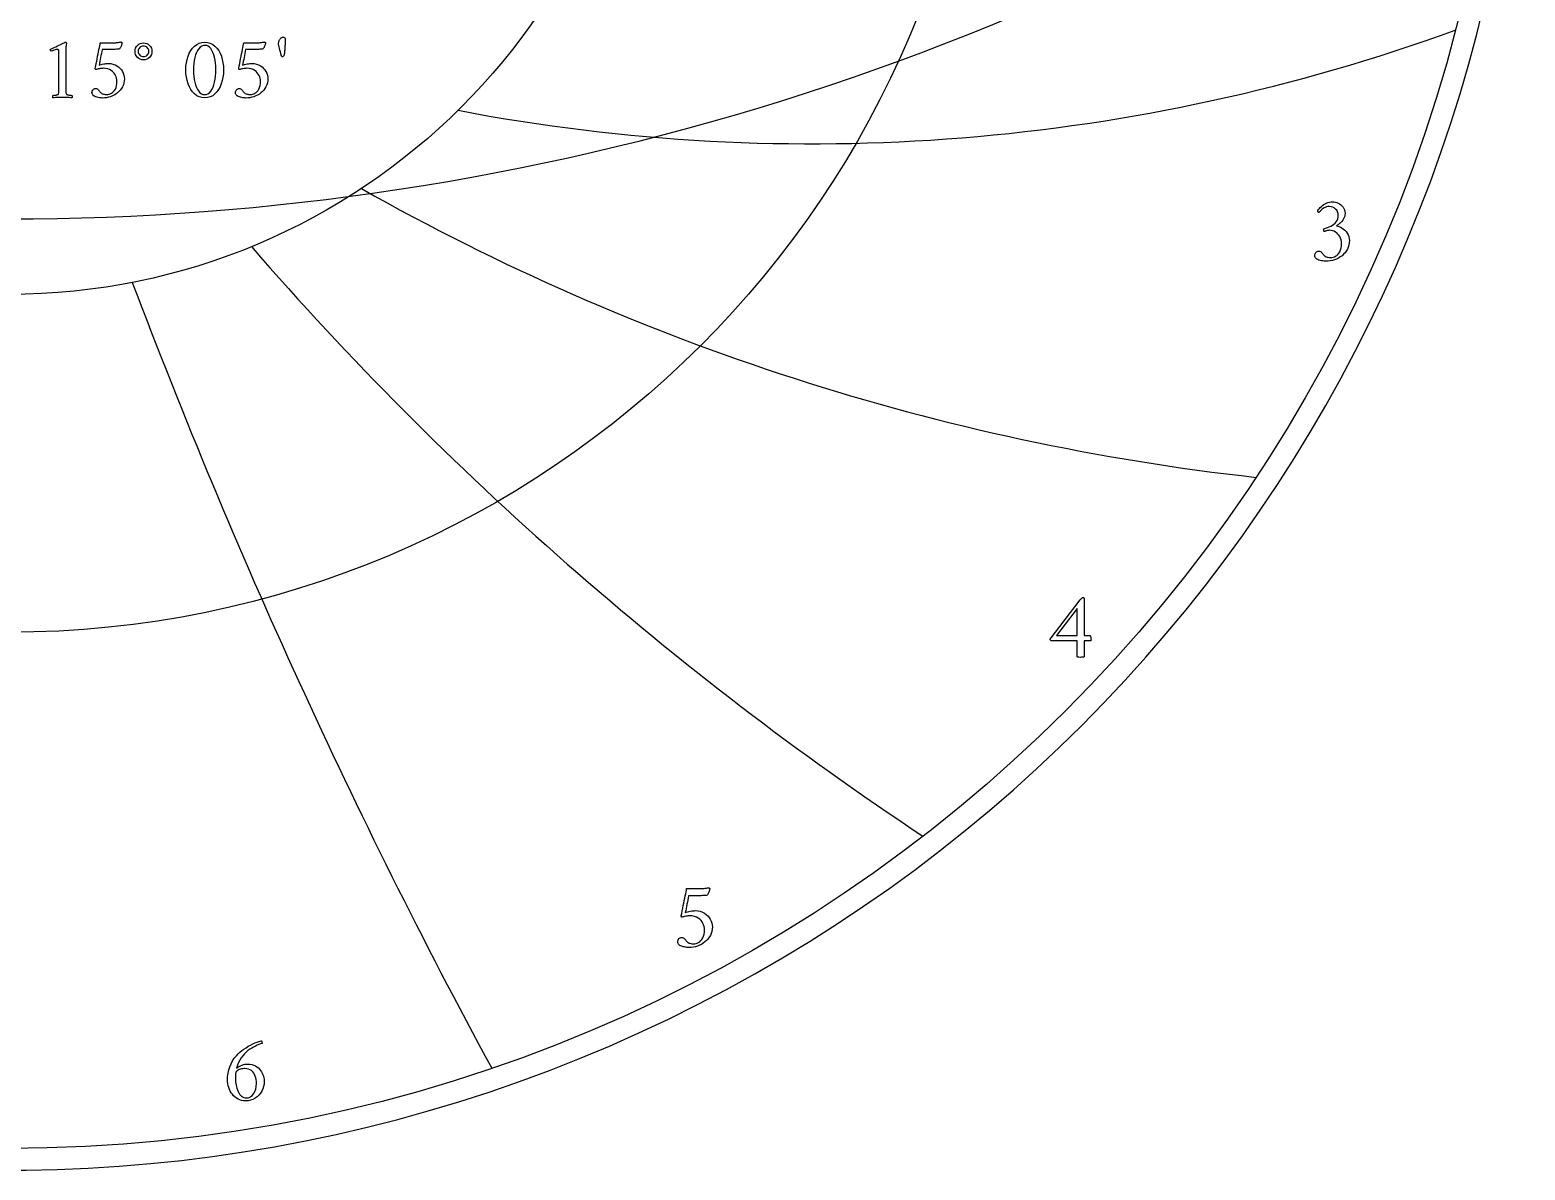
# Model space of a CAD drawing. Header units: millimetres. Extents: x -71 to 71, y -71 to 73.
# Drawn here: x 1 to 71.2, y -71.2 to -17.6 of the extents above; entities that cross this region are included whole.
import ezdxf

# ---------------------------------------------------------------- set-up
doc = ezdxf.new("R2010")
doc.units = ezdxf.units.MM
for name, color, linetype in [('CUT_OUTER', 1, 'Continuous'), ('ENGRAVE', 7, 'Continuous'), ('ENGRAVE_FINE', 8, 'Continuous'), ('TEXT', 5, 'Continuous')]:
    doc.layers.add(name, color=color, linetype=linetype)

msp = doc.modelspace()

# ---------------------------------------------------------------- linework, layer by layer
at = {"layer": 'CUT_OUTER'}
msp.add_arc((-0.0002, -0.0002), 71.2199, 143.788848, 87.803032, dxfattribs=at)
at = {"layer": 'ENGRAVE'}
for radius in [70.2, 45.9522, 30.0798]:
    msp.add_circle((0, 0), radius, dxfattribs=at)
for centre, radius, start, end in [((37.6978, 65.2945), 88.2955, 259.171247, 290.03171), ((70.7072, 70.7072), 110.0483, 240.531979, 263.677326), ((129.4068, 74.713), 156.3322, 220.99176, 236.421991), ((288.015, 77.1734), 301.6952, 200.709041, 208.424156)]:
    msp.add_arc(centre, radius, start, end, dxfattribs=at)
at = {"layer": 'ENGRAVE_FINE'}
msp.add_arc((0, 94.8287), 121.3592, 234.73332, 305.26668, dxfattribs=at)
at = {"layer": 'TEXT'}
for points in [[(2.3706, -20.3598), (2.3706, -18.7199), (2.3694, -18.6797), (2.3659, -18.6462), (2.3601, -18.6195), (2.3519, -18.5995), (2.3409, -18.585), (2.3265, -18.5746), (2.3087, -18.5684), (2.2875, -18.5663), (2.2616, -18.5682), (2.2294, -18.5741), (2.191, -18.5838), (2.1464, -18.5974), (2.1015, -18.6123), (2.0623, -18.626), (2.0288, -18.6383), (2.0011, -18.6493), (1.9847, -18.634), (1.9731, -18.6171), (1.966, -18.5987), (1.9637, -18.5787), (1.9637, -18.5785), (1.9637, -18.5777), (1.9637, -18.5764), (1.9637, -18.5746), (1.9642, -18.5671), (1.9658, -18.5611), (1.9684, -18.5567), (1.972, -18.5538), (2.0547, -18.5163), (2.1365, -18.4786), (2.2176, -18.4406), (2.2979, -18.4023), (2.3745, -18.3656), (2.4443, -18.3322), (2.5073, -18.3023), (2.5636, -18.2757), (2.6102, -18.2539), (2.6441, -18.2383), (2.6652, -18.229), (2.6736, -18.2259), (2.6819, -18.2259), (2.6915, -18.2274), (2.6996, -18.2321), (2.7061, -18.2399), (2.711, -18.2508), (2.7149, -18.2627), (2.7183, -18.2736), (2.7211, -18.2835), (2.7235, -18.2923), (2.7224, -18.2986), (2.7193, -18.3177), (2.7141, -18.3495), (2.7069, -18.394), (2.6996, -18.4502), (2.6944, -18.517), (2.6913, -18.5944), (2.6902, -18.6825), (2.6902, -20.3598), (2.6904, -20.4047), (2.6908, -20.448), (2.6914, -20.4898), (2.6923, -20.53), (2.6943, -20.5676), (2.698, -20.6016), (2.7036, -20.632), (2.711, -20.6587), (2.718, -20.6688), (2.7307, -20.6784), (2.7491, -20.6875), (2.7733, -20.6961), (2.8007, -20.7037), (2.8288, -20.7101), (2.8577, -20.7151), (2.8874, -20.7189), (2.9153, -20.7216), (2.9388, -20.7236), (2.9579, -20.7247), (2.9726, -20.7251), (2.9781, -20.735), (2.9824, -20.748), (2.9854, -20.764), (2.9871, -20.7832), (2.987, -20.8024), (2.9845, -20.8185), (2.9797, -20.8315), (2.9726, -20.8414), (2.9116, -20.8373), (2.8532, -20.8336), (2.7974, -20.8301), (2.7442, -20.8268), (2.6913, -20.8241), (2.6363, -20.8222), (2.5792, -20.821), (2.52, -20.8206), (2.4632, -20.821), (2.409, -20.8222), (2.3573, -20.8241), (2.3083, -20.8268), (2.2587, -20.8301), (2.2055, -20.8336), (2.1487, -20.8373), (2.0883, -20.8414), (2.0811, -20.8315), (2.0763, -20.8185), (2.0739, -20.8024), (2.0737, -20.7832), (2.0754, -20.764), (2.0784, -20.748), (2.0827, -20.735), (2.0883, -20.7251), (2.1029, -20.7247), (2.122, -20.7236), (2.1455, -20.7216), (2.1734, -20.7189), (2.2031, -20.7151), (2.232, -20.7101), (2.2602, -20.7037), (2.2875, -20.6961), (2.3114, -20.6875), (2.3291, -20.6784), (2.3405, -20.6688), (2.3457, -20.6587), (2.3532, -20.632), (2.3592, -20.6016), (2.3636, -20.5676), (2.3664, -20.53), (2.3682, -20.4898), (2.3695, -20.448), (2.3703, -20.4047), (2.3706, -20.3598)], [(4.683, -19.2264), (4.7989, -19.2331), (4.9056, -19.2534), (5.0033, -19.2871), (5.092, -19.3343), (5.1712, -19.3918), (5.2409, -19.4563), (5.301, -19.5278), (5.3514, -19.6063), (5.3914, -19.6889), (5.4199, -19.7728), (5.4371, -19.8581), (5.4428, -19.9446), (5.4372, -20.0459), (5.4204, -20.1423), (5.3926, -20.2338), (5.3535, -20.3203), (5.3052, -20.4013), (5.2497, -20.476), (5.1869, -20.5445), (5.1169, -20.6068), (5.041, -20.6625), (4.9607, -20.7111), (4.8759, -20.7528), (4.7868, -20.7874), (4.695, -20.8146), (4.6021, -20.8341), (4.5081, -20.8458), (4.4132, -20.8497), (4.3713, -20.8482), (4.3244, -20.844), (4.2727, -20.8368), (4.216, -20.8268), (4.1582, -20.8137), (4.1034, -20.7973), (4.0513, -20.7774), (4.0022, -20.7542), (3.9928, -20.7459), (3.9814, -20.7334), (3.9679, -20.7168), (3.9523, -20.6961), (3.9378, -20.673), (3.9274, -20.6494), (3.9212, -20.6252), (3.9191, -20.6006), (3.9224, -20.5591), (3.9321, -20.5217), (3.9483, -20.4885), (3.971, -20.4594), (3.9979, -20.4358), (4.0265, -20.4189), (4.057, -20.4088), (4.0893, -20.4054), (4.1286, -20.4095), (4.1635, -20.4215), (4.194, -20.4416), (4.2201, -20.4698), (4.2441, -20.5011), (4.2684, -20.5305), (4.2929, -20.5582), (4.3177, -20.584), (4.3482, -20.6108), (4.3815, -20.6333), (4.4177, -20.6513), (4.4568, -20.6649), (4.4971, -20.6749), (4.5372, -20.6821), (4.577, -20.6863), (4.6166, -20.6878), (4.6707, -20.684), (4.7251, -20.6727), (4.7797, -20.6539), (4.8346, -20.6276), (4.8874, -20.5925), (4.9357, -20.5476), (4.9797, -20.4929), (5.0193, -20.4283), (5.052, -20.3529), (5.0753, -20.2659), (5.0894, -20.1671), (5.094, -20.0567), (5.09, -19.9917), (5.0779, -19.9254), (5.0578, -19.8578), (5.0297, -19.7889), (4.9927, -19.722), (4.9461, -19.6602), (4.89, -19.6037), (4.8242, -19.5523), (4.7476, -19.5096), (4.6591, -19.4791), (4.5587, -19.4608), (4.4464, -19.4547), (4.4103, -19.4559), (4.3685, -19.4594), (4.3211, -19.4652), (4.2679, -19.4734), (4.2157, -19.4831), (4.1713, -19.4937), (4.1347, -19.5049), (4.1059, -19.517), (4.0998, -19.5158), (4.094, -19.5123), (4.0884, -19.5065), (4.0831, -19.4983), (4.0786, -19.4889), (4.0753, -19.4791), (4.0734, -19.4691), (4.0727, -19.4589), (4.0956, -19.3447), (4.1184, -19.2305), (4.1412, -19.1164), (4.1641, -19.0022), (4.1865, -18.89), (4.2082, -18.7816), (4.2291, -18.6772), (4.2492, -18.5767), (4.2677, -18.4826), (4.2839, -18.3976), (4.2978, -18.3217), (4.3094, -18.2549), (4.9072, -18.2549), (4.949, -18.2544), (4.9913, -18.2528), (5.0341, -18.2502), (5.0774, -18.2466), (5.1192, -18.2423), (5.1573, -18.2378), (5.1919, -18.233), (5.2227, -18.2279), (5.2482, -18.2234), (5.2663, -18.2201), (5.2772, -18.2182), (5.2809, -18.2175), (5.2908, -18.2235), (5.3001, -18.229), (5.3085, -18.2339), (5.3161, -18.2383), (5.3225, -18.243), (5.327, -18.2487), (5.3298, -18.2554), (5.3307, -18.2632), (5.3298, -18.2719), (5.327, -18.2855), (5.3225, -18.3041), (5.3161, -18.3276), (5.3081, -18.3542), (5.2985, -18.3821), (5.2873, -18.4112), (5.2746, -18.4417), (5.2605, -18.4718), (5.245, -18.4999), (5.2283, -18.5258), (5.2103, -18.5497), (5.1667, -18.5538), (5.1189, -18.558), (5.067, -18.5621), (5.011, -18.5663), (4.9503, -18.5699), (4.8844, -18.5725), (4.8133, -18.5741), (4.737, -18.5746), (4.3966, -18.5746), (4.378, -18.6663), (4.3597, -18.7588), (4.3417, -18.8521), (4.3239, -18.9462), (4.3061, -19.0394), (4.2881, -19.1304), (4.2698, -19.219), (4.2513, -19.3053), (4.296, -19.2893), (4.3473, -19.2747), (4.405, -19.2613), (4.4692, -19.2492), (4.5332, -19.2392), (4.5901, -19.2321), (4.6401, -19.2278), (4.683, -19.2264)], [(9.2124, -18.23), (9.3501, -18.2412), (9.4766, -18.2746), (9.5919, -18.3304), (9.6961, -18.4085), (9.7887, -18.5052), (9.8694, -18.6166), (9.9382, -18.7429), (9.995, -18.8839), (10.0395, -19.0358), (10.0713, -19.1947), (10.0904, -19.3607), (10.0967, -19.5336), (10.0902, -19.7066), (10.0708, -19.8725), (10.0383, -20.0314), (9.9929, -20.1833), (9.9352, -20.3245), (9.8658, -20.4511), (9.7847, -20.5632), (9.6919, -20.6608), (9.588, -20.7398), (9.4735, -20.7962), (9.3483, -20.8301), (9.2124, -20.8414), (9.0801, -20.8301), (8.9571, -20.7962), (8.8435, -20.7398), (8.7391, -20.6608), (8.6453, -20.5632), (8.5632, -20.4511), (8.4928, -20.3245), (8.434, -20.1833), (8.3877, -20.0314), (8.3546, -19.8725), (8.3348, -19.7066), (8.3281, -19.5336), (8.3346, -19.3607), (8.3541, -19.1947), (8.3865, -19.0358), (8.4319, -18.8839), (8.4898, -18.7429), (8.5596, -18.6166), (8.6413, -18.5052), (8.735, -18.4085), (8.8396, -18.3304), (8.954, -18.2746), (9.0783, -18.2412), (9.2124, -18.23)], [(11.4211, -19.2264), (11.5369, -19.2331), (11.6437, -19.2534), (11.7414, -19.2871), (11.83, -19.3343), (11.9093, -19.3918), (11.979, -19.4563), (12.039, -19.5278), (12.0895, -19.6063), (12.1295, -19.6889), (12.158, -19.7728), (12.1751, -19.8581), (12.1808, -19.9446), (12.1753, -20.0459), (12.1585, -20.1423), (12.1306, -20.2338), (12.0916, -20.3203), (12.0433, -20.4013), (11.9878, -20.476), (11.925, -20.5445), (11.8549, -20.6068), (11.779, -20.6625), (11.6987, -20.7111), (11.614, -20.7528), (11.5249, -20.7874), (11.433, -20.8146), (11.3401, -20.8341), (11.2462, -20.8458), (11.1512, -20.8497), (11.1093, -20.8482), (11.0625, -20.844), (11.0107, -20.8368), (10.954, -20.8268), (10.8963, -20.8137), (10.8414, -20.7973), (10.7894, -20.7774), (10.7402, -20.7542), (10.7309, -20.7459), (10.7195, -20.7334), (10.706, -20.7168), (10.6904, -20.6961), (10.6759, -20.673), (10.6655, -20.6494), (10.6593, -20.6252), (10.6572, -20.6006), (10.6604, -20.5591), (10.6702, -20.5217), (10.6864, -20.4885), (10.7091, -20.4594), (10.7359, -20.4358), (10.7646, -20.4189), (10.7951, -20.4088), (10.8274, -20.4054), (10.8667, -20.4095), (10.9016, -20.4215), (10.9321, -20.4416), (10.9582, -20.4698), (10.9822, -20.5011), (11.0064, -20.5305), (11.031, -20.5582), (11.0557, -20.584), (11.0862, -20.6108), (11.1196, -20.6333), (11.1558, -20.6513), (11.1948, -20.6649), (11.2352, -20.6749), (11.2753, -20.6821), (11.3151, -20.6863), (11.3547, -20.6878), (11.4088, -20.684), (11.4631, -20.6727), (11.5177, -20.6539), (11.5726, -20.6276), (11.6254, -20.5925), (11.6738, -20.5476), (11.7178, -20.4929), (11.7574, -20.4283), (11.7901, -20.3529), (11.8134, -20.2659), (11.8274, -20.1671), (11.8321, -20.0567), (11.8281, -19.9917), (11.816, -19.9254), (11.7959, -19.8578), (11.7677, -19.7889), (11.7308, -19.722), (11.6842, -19.6602), (11.628, -19.6037), (11.5622, -19.5523), (11.4857, -19.5096), (11.3972, -19.4791), (11.2968, -19.4608), (11.1844, -19.4547), (11.1484, -19.4559), (11.1066, -19.4594), (11.0591, -19.4652), (11.0059, -19.4734), (10.9538, -19.4831), (10.9094, -19.4937), (10.8728, -19.5049), (10.844, -19.517), (10.8379, -19.5158), (10.8321, -19.5123), (10.8265, -19.5065), (10.8212, -19.4983), (10.8166, -19.4889), (10.8134, -19.4791), (10.8114, -19.4691), (10.8108, -19.4589), (10.8336, -19.3447), (10.8565, -19.2305), (10.8793, -19.1164), (10.9021, -19.0022), (10.9246, -18.89), (10.9462, -18.7816), (10.9671, -18.6772), (10.9872, -18.5767), (11.0058, -18.4826), (11.022, -18.3976), (11.0359, -18.3217), (11.0474, -18.2549), (11.6453, -18.2549), (11.687, -18.2544), (11.7293, -18.2528), (11.7722, -18.2502), (11.8155, -18.2466), (11.8573, -18.2423), (11.8954, -18.2378), (11.9299, -18.233), (11.9608, -18.2279), (11.9862, -18.2234), (12.0044, -18.2201), (12.0153, -18.2182), (12.0189, -18.2175), (12.0289, -18.2235), (12.0381, -18.229), (12.0466, -18.2339), (12.0542, -18.2383), (12.0606, -18.243), (12.0651, -18.2487), (12.0678, -18.2554), (12.0687, -18.2632), (12.0678, -18.2719), (12.0651, -18.2855), (12.0606, -18.3041), (12.0542, -18.3276), (12.0462, -18.3542), (12.0366, -18.3821), (12.0254, -18.4112), (12.0127, -18.4417), (11.9986, -18.4718), (11.9831, -18.4999), (11.9664, -18.5258), (11.9483, -18.5497), (11.9047, -18.5538), (11.857, -18.558), (11.8051, -18.5621), (11.7491, -18.5663), (11.6883, -18.5699), (11.6224, -18.5725), (11.5513, -18.5741), (11.4751, -18.5746), (11.1346, -18.5746), (11.1161, -18.6663), (11.0978, -18.7588), (11.0797, -18.8521), (11.062, -18.9462), (11.0442, -19.0394), (11.0262, -19.1304), (11.0079, -19.219), (10.9893, -19.3053), (11.0341, -19.2893), (11.0853, -19.2747), (11.1431, -19.2613), (11.2073, -19.2492), (11.2712, -19.2392), (11.3282, -19.2321), (11.3781, -19.2278), (11.4211, -19.2264)], [(12.8949, -17.9934), (12.9247, -17.9967), (12.952, -18.0069), (12.9766, -18.0237), (12.9987, -18.0473), (12.9984, -18.0716), (12.9977, -18.1029), (12.9964, -18.1411), (12.9945, -18.1864), (12.9922, -18.2366), (12.9894, -18.2897), (12.986, -18.3456), (12.9821, -18.4044), (12.9778, -18.4643), (12.9733, -18.5237), (12.9685, -18.5826), (12.9634, -18.641), (12.9584, -18.6968), (12.9536, -18.7479), (12.949, -18.7944), (12.9447, -18.8361), (12.9318, -18.8579), (12.9136, -18.8777), (12.8902, -18.8953), (12.8617, -18.9109), (12.85, -18.9093), (12.8399, -18.9046), (12.8313, -18.8969), (12.8243, -18.886), (12.7929, -18.7802), (12.7652, -18.683), (12.741, -18.5944), (12.7205, -18.5144), (12.7042, -18.4429), (12.6925, -18.38), (12.6855, -18.3256), (12.6832, -18.2798), (12.6849, -18.2502), (12.6899, -18.2196), (12.6984, -18.188), (12.7102, -18.1553), (12.725, -18.1232), (12.7423, -18.0935), (12.7623, -18.0661), (12.7849, -18.0411), (12.8097, -18.0202), (12.8363, -18.0053), (12.8647, -17.9963), (12.8949, -17.9934)], [(5.941, -18.6576), (5.9484, -18.5777), (5.9705, -18.504), (6.0075, -18.4365), (6.0593, -18.3753), (6.1214, -18.3245), (6.1895, -18.2881), (6.2636, -18.2663), (6.3437, -18.2591), (6.4235, -18.2663), (6.4968, -18.2881), (6.5636, -18.3245), (6.6239, -18.3753), (6.6738, -18.4365), (6.7095, -18.504), (6.7309, -18.5777), (6.7381, -18.6576), (6.7309, -18.7375), (6.7095, -18.8112), (6.6738, -18.8787), (6.6239, -18.9399), (6.5636, -18.9908), (6.4968, -19.0271), (6.4235, -19.0489), (6.3437, -19.0562), (6.2636, -19.0489), (6.1895, -19.0271), (6.1214, -18.9908), (6.0593, -18.9399), (6.0075, -18.8787), (5.9705, -18.8112), (5.9484, -18.7375), (5.941, -18.6576)], [(6.0904, -18.6576), (6.0951, -18.7076), (6.1091, -18.7536), (6.1325, -18.7958), (6.1651, -18.8341), (6.2043, -18.8658), (6.2471, -18.8886), (6.2936, -18.9022), (6.3437, -18.9067), (6.3935, -18.9022), (6.4392, -18.8886), (6.4807, -18.8658), (6.518, -18.8341), (6.5489, -18.7958), (6.571, -18.7536), (6.5842, -18.7076), (6.5886, -18.6576), (6.5842, -18.6077), (6.571, -18.5616), (6.5489, -18.5194), (6.518, -18.4812), (6.4807, -18.4494), (6.4392, -18.4267), (6.3935, -18.4131), (6.3437, -18.4085), (6.2936, -18.4131), (6.2471, -18.4267), (6.2043, -18.4494), (6.1651, -18.4812), (6.1325, -18.5194), (6.1091, -18.5616), (6.0951, -18.6077), (6.0904, -18.6576)], [(9.2332, -18.3795), (9.1511, -18.3892), (9.0749, -18.4184), (9.0047, -18.467), (8.9405, -18.5351), (8.8828, -18.6196), (8.832, -18.7173), (8.7883, -18.8282), (8.7516, -18.9524), (8.7225, -19.0868), (8.7018, -19.2285), (8.6893, -19.3774), (8.6852, -19.5336), (8.6893, -19.6881), (8.7018, -19.8362), (8.7225, -19.9777), (8.7516, -20.1128), (8.7878, -20.238), (8.83, -20.3499), (8.8781, -20.4487), (8.9322, -20.5341), (8.9915, -20.6032), (9.0552, -20.6525), (9.1233, -20.6821), (9.1958, -20.6919), (9.2833, -20.6818), (9.3629, -20.6514), (9.4348, -20.6008), (9.4989, -20.53), (9.5553, -20.4423), (9.6042, -20.3411), (9.6456, -20.2264), (9.6795, -20.0982), (9.7058, -19.9604), (9.7246, -19.817), (9.7359, -19.6678), (9.7397, -19.5129), (9.7357, -19.357), (9.7236, -19.2093), (9.7035, -19.0695), (9.6753, -18.9379), (9.64, -18.8167), (9.5985, -18.7085), (9.5508, -18.6132), (9.4968, -18.531), (9.4375, -18.4647), (9.3738, -18.4173), (9.3057, -18.3889), (9.2332, -18.3795)], [(62.1986, -25.72), (62.2553, -25.724), (62.3148, -25.7361), (62.3771, -25.7562), (62.4421, -25.7842), (62.5062, -25.8201), (62.5656, -25.8634), (62.6202, -25.9142), (62.6702, -25.9725), (62.7118, -26.0378), (62.7416, -26.1097), (62.7595, -26.1883), (62.7654, -26.2736), (62.7611, -26.3408), (62.7482, -26.4053), (62.7268, -26.467), (62.6968, -26.526), (62.6608, -26.5816), (62.6215, -26.6334), (62.5789, -26.6813), (62.5329, -26.7253), (62.4866, -26.7651), (62.4427, -26.8006), (62.4013, -26.8316), (62.3624, -26.8581), (62.4255, -26.8711), (62.4908, -26.8925), (62.5584, -26.9221), (62.6281, -26.96), (62.6963, -27.0061), (62.7593, -27.0602), (62.817, -27.1223), (62.8695, -27.1925), (62.9131, -27.2707), (62.9442, -27.3569), (62.9629, -27.4511), (62.9691, -27.5534), (62.9632, -27.6615), (62.9453, -27.7643), (62.9156, -27.8619), (62.8739, -27.9542), (62.8224, -28.0405), (62.7632, -28.1202), (62.6962, -28.1933), (62.6215, -28.2597), (62.5405, -28.3191), (62.4549, -28.371), (62.3645, -28.4154), (62.2694, -28.4524), (62.1714, -28.4814), (62.0724, -28.5022), (61.9722, -28.5146), (61.8709, -28.5188), (61.8262, -28.5173), (61.7762, -28.5127), (61.721, -28.5051), (61.6605, -28.4944), (61.5989, -28.4804), (61.5404, -28.4629), (61.4849, -28.4417), (61.4325, -28.4169), (61.4225, -28.4081), (61.4103, -28.3948), (61.3959, -28.3771), (61.3793, -28.3549), (61.3638, -28.3303), (61.3527, -28.3051), (61.3461, -28.2794), (61.3439, -28.2531), (61.3474, -28.2088), (61.3577, -28.1689), (61.375, -28.1335), (61.3992, -28.1025), (61.4279, -28.0773), (61.4585, -28.0593), (61.491, -28.0485), (61.5255, -28.0449), (61.5674, -28.0492), (61.6046, -28.0621), (61.6371, -28.0835), (61.6649, -28.1136), (61.6906, -28.1469), (61.7164, -28.1783), (61.7426, -28.2078), (61.769, -28.2354), (61.8015, -28.264), (61.8371, -28.2879), (61.8757, -28.3072), (61.9174, -28.3217), (61.9604, -28.3324), (62.0032, -28.34), (62.0457, -28.3445), (62.0879, -28.3461), (62.1456, -28.3421), (62.2036, -28.33), (62.2618, -28.31), (62.3204, -28.2819), (62.3767, -28.2445), (62.4283, -28.1966), (62.4752, -28.1382), (62.5174, -28.0693), (62.5523, -27.9889), (62.5772, -27.896), (62.5921, -27.7907), (62.5971, -27.673), (62.5921, -27.587), (62.5772, -27.5063), (62.5523, -27.4309), (62.5174, -27.3608), (62.4747, -27.2967), (62.4261, -27.2395), (62.3717, -27.1893), (62.3115, -27.146), (62.2474, -27.1111), (62.1814, -27.0862), (62.1135, -27.0712), (62.0436, -27.0663), (62.008, -27.0676), (61.9722, -27.0718), (61.936, -27.0787), (61.8997, -27.0884), (61.8652, -27.0986), (61.8349, -27.1072), (61.8087, -27.1141), (61.7867, -27.1194), (61.7751, -27.1009), (61.7668, -27.0807), (61.7618, -27.0588), (61.7602, -27.0353), (61.7607, -27.0209), (61.7624, -27.0087), (61.7651, -26.9987), (61.769, -26.991), (61.8543, -26.9686), (61.9373, -26.9412), (62.0181, -26.9088), (62.0967, -26.8714), (62.1705, -26.8287), (62.2368, -26.7801), (62.2956, -26.7257), (62.3469, -26.6655), (62.3886, -26.5987), (62.4183, -26.5243), (62.4362, -26.4426), (62.4421, -26.3533), (62.4347, -26.2705), (62.4122, -26.195), (62.3749, -26.1266), (62.3226, -26.0655), (62.2586, -26.0151), (62.1864, -25.9791), (62.1059, -25.9575), (62.017, -25.9503), (61.9506, -25.9543), (61.8886, -25.9664), (61.831, -25.9864), (61.7779, -26.0145), (61.7296, -26.0469), (61.6865, -26.0798), (61.6488, -26.1133), (61.6162, -26.1474), (61.5887, -26.1785), (61.5659, -26.2033), (61.5477, -26.2217), (61.5343, -26.2337), (61.5255, -26.2318), (61.5166, -26.226), (61.5077, -26.2163), (61.4989, -26.2027), (61.4911, -26.1872), (61.4856, -26.1717), (61.4823, -26.1562), (61.4812, -26.1407), (61.5167, -26.0902), (61.557, -26.0405), (61.602, -25.9917), (61.6517, -25.9437), (61.7058, -25.898), (61.764, -25.8562), (61.8264, -25.8183), (61.893, -25.7842), (61.9636, -25.7562), (62.038, -25.7361), (62.1164, -25.724), (62.1986, -25.72)], [(50.4537, -44.3166), (50.4702, -44.3182), (50.4841, -44.3232), (50.4956, -44.3315), (50.5046, -44.3431), (50.5114, -44.3564), (50.5162, -44.3697), (50.5191, -44.383), (50.5201, -44.3963), (50.5201, -46.1012), (50.777, -46.1012), (50.7877, -46.1045), (50.798, -46.1145), (50.8077, -46.1311), (50.8168, -46.1543), (50.8246, -46.182), (50.8301, -46.2119), (50.8334, -46.244), (50.8345, -46.2783), (50.8337, -46.301), (50.8312, -46.3204), (50.8271, -46.3365), (50.8212, -46.3492), (50.5201, -46.3492), (50.5201, -47.1064), (50.5183, -47.1071), (50.5129, -47.1092), (50.5039, -47.1127), (50.4913, -47.1175), (50.4707, -47.1224), (50.4376, -47.1258), (50.3921, -47.1279), (50.3341, -47.1286), (50.2663, -47.1264), (50.2179, -47.1197), (50.1888, -47.1087), (50.1791, -47.0932), (50.1791, -46.3492), (48.9613, -46.3492), (48.9509, -46.3419), (48.9419, -46.3331), (48.9343, -46.323), (48.9281, -46.3115), (48.9233, -46.2998), (48.9198, -46.2889), (48.9177, -46.2787), (48.917, -46.2695), (50.3253, -44.4273), (50.3374, -44.413), (50.3518, -44.3968), (50.3684, -44.3787), (50.3873, -44.3586), (50.4064, -44.3402), (50.4238, -44.3271), (50.4396, -44.3192), (50.4537, -44.3166)], [(50.1791, -44.8347), (49.2093, -46.1012), (50.1791, -46.1012)], [(32.2429, -59.0301), (32.3665, -59.0373), (32.4803, -59.0588), (32.5845, -59.0948), (32.6791, -59.1452), (32.7636, -59.2065), (32.8379, -59.2753), (32.902, -59.3515), (32.9558, -59.4353), (32.9985, -59.5234), (33.0289, -59.6129), (33.0472, -59.7039), (33.0533, -59.7962), (33.0473, -59.9042), (33.0295, -60.0071), (32.9997, -60.1046), (32.9581, -60.1969), (32.9066, -60.2833), (32.8473, -60.363), (32.7804, -60.4361), (32.7056, -60.5025), (32.6247, -60.5619), (32.539, -60.6138), (32.4487, -60.6582), (32.3536, -60.6951), (32.2556, -60.7242), (32.1565, -60.745), (32.0563, -60.7574), (31.955, -60.7616), (31.9103, -60.76), (31.8604, -60.7555), (31.8052, -60.7479), (31.7447, -60.7372), (31.6831, -60.7232), (31.6246, -60.7056), (31.5691, -60.6845), (31.5166, -60.6597), (31.5067, -60.6508), (31.4945, -60.6376), (31.4801, -60.6198), (31.4635, -60.5977), (31.448, -60.5731), (31.4369, -60.5479), (31.4303, -60.5221), (31.428, -60.4959), (31.4315, -60.4516), (31.4419, -60.4117), (31.4592, -60.3763), (31.4834, -60.3453), (31.512, -60.3201), (31.5426, -60.3021), (31.5752, -60.2913), (31.6096, -60.2877), (31.6515, -60.292), (31.6888, -60.3049), (31.7213, -60.3263), (31.7491, -60.3564), (31.7747, -60.3897), (31.8006, -60.4211), (31.8267, -60.4506), (31.8532, -60.4781), (31.8857, -60.5068), (31.9213, -60.5307), (31.9599, -60.55), (32.0015, -60.5645), (32.0446, -60.5752), (32.0873, -60.5828), (32.1298, -60.5873), (32.172, -60.5889), (32.2297, -60.5848), (32.2877, -60.5728), (32.346, -60.5527), (32.4045, -60.5246), (32.4608, -60.4873), (32.5124, -60.4394), (32.5594, -60.381), (32.6016, -60.3121), (32.6364, -60.2317), (32.6614, -60.1388), (32.6763, -60.0335), (32.6813, -59.9157), (32.677, -59.8464), (32.6641, -59.7757), (32.6427, -59.7036), (32.6126, -59.6301), (32.5732, -59.5587), (32.5235, -59.4928), (32.4636, -59.4325), (32.3934, -59.3777), (32.3118, -59.3322), (32.2174, -59.2996), (32.1103, -59.2801), (31.9905, -59.2736), (31.952, -59.2749), (31.9074, -59.2786), (31.8568, -59.2848), (31.8, -59.2935), (31.7444, -59.3039), (31.6971, -59.3151), (31.658, -59.3272), (31.6273, -59.34), (31.6208, -59.3388), (31.6146, -59.3351), (31.6086, -59.3288), (31.603, -59.3201), (31.5981, -59.31), (31.5947, -59.2996), (31.5926, -59.289), (31.5919, -59.278), (31.6163, -59.1563), (31.6406, -59.0345), (31.665, -58.9127), (31.6893, -58.7909), (31.7133, -58.6712), (31.7364, -58.5557), (31.7587, -58.4443), (31.7801, -58.337), (31.7999, -58.2367), (31.8172, -58.146), (31.832, -58.0651), (31.8443, -57.9938), (32.482, -57.9938), (32.5266, -57.9933), (32.5717, -57.9916), (32.6173, -57.9888), (32.6636, -57.985), (32.7081, -57.9804), (32.7488, -57.9755), (32.7856, -57.9704), (32.8186, -57.965), (32.8457, -57.9602), (32.8651, -57.9567), (32.8767, -57.9547), (32.8806, -57.954), (32.8912, -57.9603), (32.901, -57.9661), (32.91, -57.9714), (32.9182, -57.9761), (32.925, -57.9811), (32.9298, -57.9872), (32.9327, -57.9944), (32.9337, -58.0027), (32.9327, -58.0119), (32.9298, -58.0265), (32.925, -58.0463), (32.9182, -58.0713), (32.9096, -58.0997), (32.8994, -58.1294), (32.8875, -58.1606), (32.8739, -58.1931), (32.8588, -58.2252), (32.8424, -58.2551), (32.8245, -58.2828), (32.8053, -58.3082), (32.7588, -58.3127), (32.7079, -58.3171), (32.6525, -58.3215), (32.5927, -58.3259), (32.5279, -58.3298), (32.4576, -58.3326), (32.3818, -58.3342), (32.3004, -58.3348), (31.9373, -58.3348), (31.9175, -58.4326), (31.898, -58.5313), (31.8788, -58.6308), (31.8598, -58.7311), (31.8409, -58.8306), (31.8216, -58.9277), (31.8021, -59.0222), (31.7823, -59.1142), (31.8301, -59.0972), (31.8847, -59.0815), (31.9463, -59.0673), (32.0148, -59.0544), (32.083, -59.0438), (32.1438, -59.0361), (32.1971, -59.0316), (32.2429, -59.0301)], [(11.2173, -66.2355), (11.3257, -66.2408), (11.4249, -66.2565), (11.515, -66.2828), (11.596, -66.3197), (11.6685, -66.3646), (11.7332, -66.4154), (11.7903, -66.472), (11.8395, -66.5344), (11.8817, -66.6006), (11.9176, -66.6684), (11.9471, -66.7379), (11.9702, -66.809), (11.9876, -66.8792), (12.0001, -66.9457), (12.0075, -67.0087), (12.01, -67.068), (12.0027, -67.1855), (11.9807, -67.2989), (11.944, -67.4081), (11.8927, -67.5131), (11.829, -67.6111), (11.7554, -67.6991), (11.6718, -67.7771), (11.5782, -67.8452), (11.4765, -67.9004), (11.3685, -67.9399), (11.254, -67.9636), (11.1332, -67.9714), (11.0381, -67.966), (10.9478, -67.9499), (10.8621, -67.9229), (10.7811, -67.8851), (10.7054, -67.8384), (10.6356, -67.7849), (10.5715, -67.7244), (10.5132, -67.657), (10.4611, -67.5841), (10.4152, -67.507), (10.3758, -67.4258), (10.3427, -67.3404), (10.3166, -67.2531), (10.2979, -67.166), (10.2867, -67.0793), (10.2829, -66.9928), (10.2896, -66.8289), (10.3095, -66.6695), (10.3427, -66.5145), (10.3892, -66.3639), (10.4485, -66.2203), (10.5199, -66.0861), (10.6035, -65.9612), (10.6992, -65.8458), (10.7796, -65.7633), (10.8658, -65.6842), (10.9579, -65.6083), (11.0557, -65.5358), (11.157, -65.4675), (11.2594, -65.4041), (11.3629, -65.3457), (11.4675, -65.2923), (11.5709, -65.2449), (11.6707, -65.2048), (11.7669, -65.1719), (11.8595, -65.1461), (11.8736, -65.1493), (11.8849, -65.1589), (11.8935, -65.1748), (11.8993, -65.1971), (11.9032, -65.2207), (11.906, -65.2408), (11.9076, -65.2573), (11.9082, -65.2701), (11.8372, -65.2945), (11.7615, -65.3233), (11.6811, -65.3565), (11.596, -65.3941), (11.5084, -65.4373), (11.4205, -65.4871), (11.3323, -65.5436), (11.2439, -65.6067), (11.1576, -65.6774), (11.0756, -65.7567), (10.9981, -65.8446), (10.9251, -65.941), (10.8584, -66.0472), (10.8, -66.1641), (10.7499, -66.2918), (10.7081, -66.4304), (10.7673, -66.3865), (10.8299, -66.3479), (10.8957, -66.3145), (10.9649, -66.2864), (11.0338, -66.2642), (11.0989, -66.2482), (11.16, -66.2387), (11.2173, -66.2355)], [(10.6726, -66.6208), (10.6685, -66.6565), (10.6649, -66.6927), (10.6619, -66.7296), (10.6594, -66.7669), (10.6574, -66.8046), (10.656, -66.8422), (10.6552, -66.8798), (10.6549, -66.9175), (10.6569, -66.9914), (10.6627, -67.0669), (10.6724, -67.1442), (10.6859, -67.223), (10.7035, -67.3014), (10.7252, -67.3769), (10.7511, -67.4497), (10.7811, -67.5197), (10.8153, -67.5852), (10.8537, -67.6443), (10.8961, -67.697), (10.9428, -67.7434), (10.9934, -67.7812), (11.048, -67.8081), (11.1063, -67.8243), (11.1686, -67.8297), (11.268, -67.8176), (11.3579, -67.781), (11.4385, -67.7201), (11.5096, -67.6349), (11.5677, -67.5314), (11.6092, -67.4157), (11.6342, -67.2878), (11.6425, -67.1478), (11.639, -67.0564), (11.6286, -66.9684), (11.6113, -66.8837), (11.5871, -66.8023), (11.5554, -66.7265), (11.5157, -66.6584), (11.468, -66.5981), (11.4122, -66.5455), (11.3477, -66.5029), (11.2738, -66.4724), (11.1905, -66.4542), (11.0978, -66.4481), (11.05, -66.4499), (10.9998, -66.4553), (10.9471, -66.4643), (10.8918, -66.4769), (10.8358, -66.4966), (10.7806, -66.5272), (10.7262, -66.5686), (10.6726, -66.6208)]]:
    msp.add_lwpolyline(points, close=True, dxfattribs=at)

doc.saveas('drawing.dxf')
